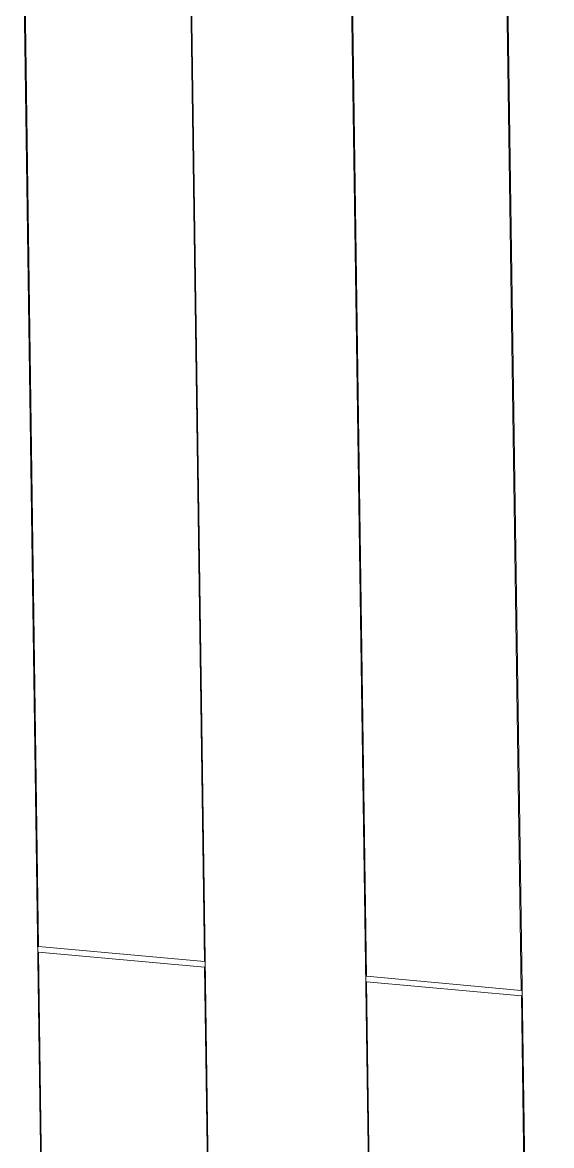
# Model space of a CAD drawing. Header units: inches. Extents: x 30764 to 92544, y -36095 to 66.
# Drawn here: x 30764.68957 to 30764.70158, y -165.00062 to -164.97513 of the extents above; entities that cross this region are included whole.
import ezdxf

# ---------------------------------------------------------------- set-up
doc = ezdxf.new("R2010")
doc.units = ezdxf.units.IN
doc.header["$MEASUREMENT"] = 0
doc.layers.add('A-WALL-PATT', color=111, linetype='Continuous', lineweight=13)
doc.layers.add('L-SITE-WALL', color=31, linetype='Continuous', lineweight=13)

# ---------------------------------------------------------------- blocks, each defined once
blk = doc.blocks.new('FP_18-Entrance - Clinic')
at = {"layer": 'A-WALL-PATT', "lineweight": 9}
for p, q in [((30764.690265, -165.021074), (30764.689568, -164.971827)), ((30764.689932, -164.996107), (30764.689588, -164.971831)), ((30764.693702, -164.99645), (30764.693362, -164.972598)), ((30764.694071, -165.020979), (30764.693381, -164.972602)), ((30764.697708, -165.020889), (30764.697024, -164.973342)), ((30764.69738, -164.996784), (30764.697043, -164.973346)), ((30764.700896, -164.997103), (30764.700563, -164.974056)), ((30764.701257, -165.020801), (30764.700581, -164.974056)), ((30764.693702, -164.99645), (30764.689932, -164.996107)), ((30764.690639, -165.046076), (30764.689934, -164.996236)), ((30764.693704, -164.996577), (30764.689934, -164.996236)), ((30764.694403, -165.045545), (30764.693704, -164.996577)), ((30764.700896, -164.997103), (30764.69738, -164.996784)), ((30764.698073, -165.045026), (30764.697382, -164.996909)), ((30764.700898, -164.997226), (30764.697382, -164.996909)), ((30764.701583, -165.044531), (30764.700898, -164.997226))]:
    blk.add_line(p, q, dxfattribs=at)

msp = doc.modelspace()

# ---------------------------------------------------------------- block references
at = {"layer": 'L-SITE-WALL', "lineweight": 9}
msp.add_blockref('FP_18-Entrance - Clinic', (0, 0), dxfattribs=at)

doc.saveas('drawing.dxf')
